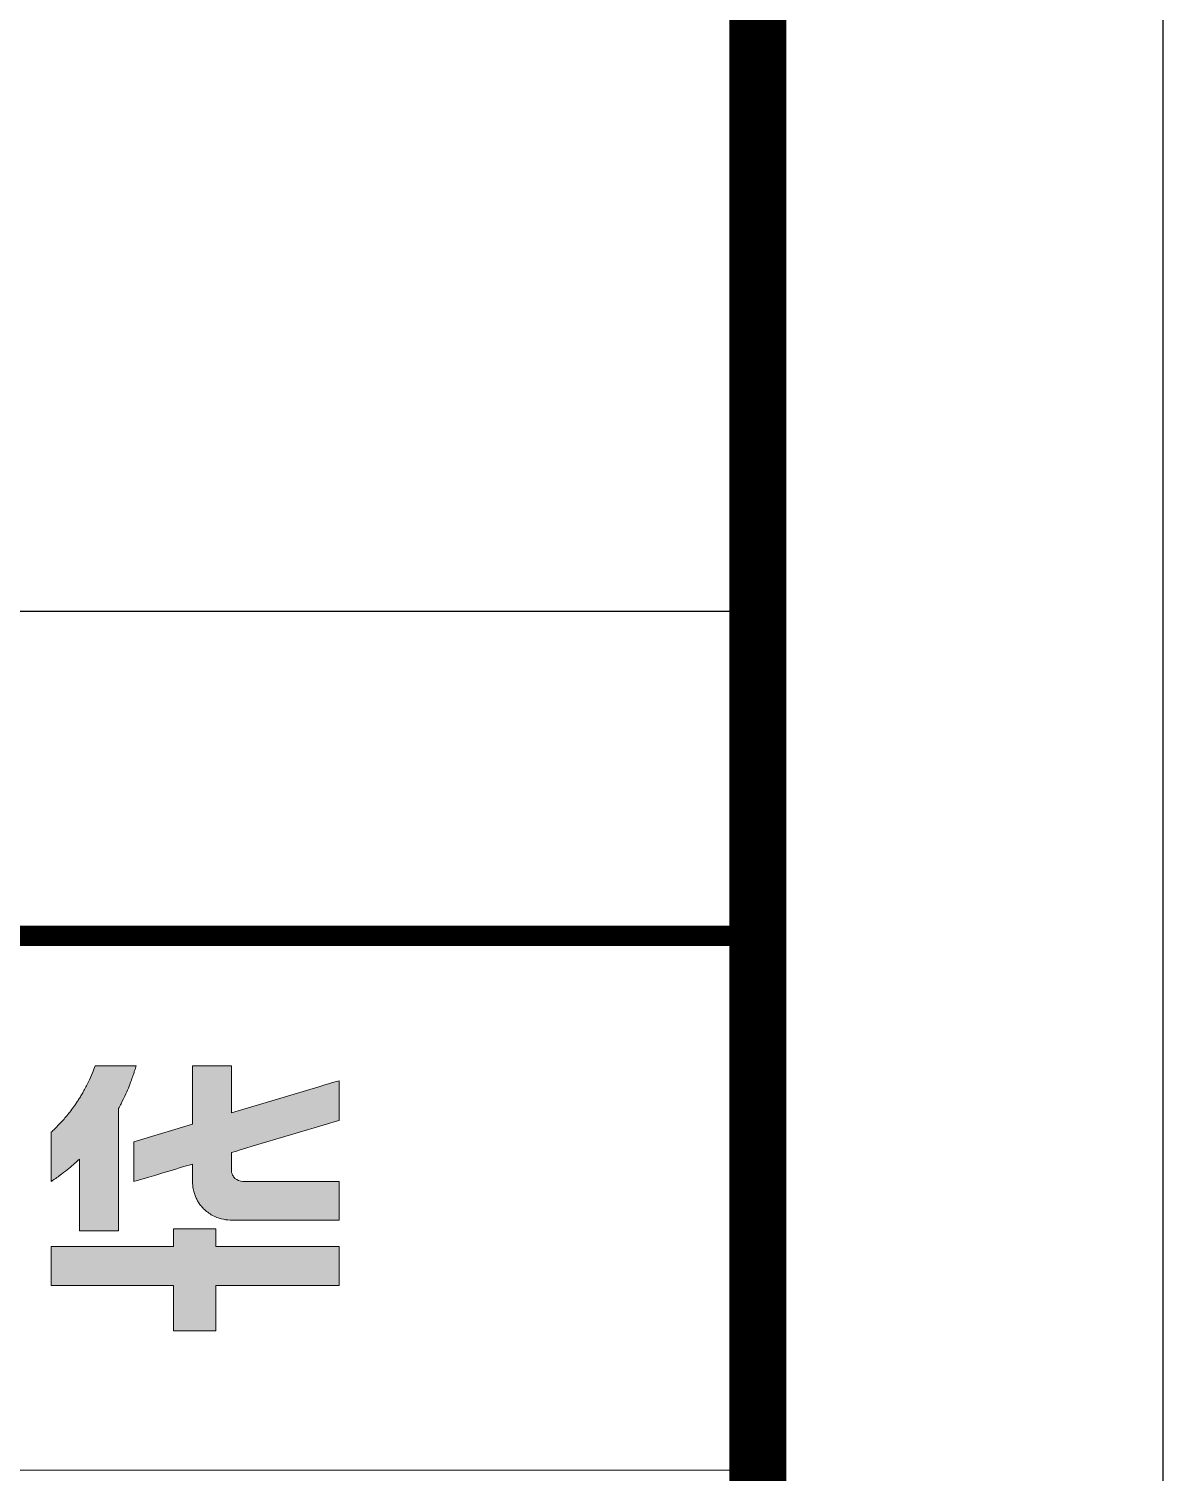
# Model space of a CAD drawing. Header units: millimetres. Extents: x -714894 to -19295, y 3400 to 234118.
# Drawn here: x -203546 to -200747, y 110875 to 114435 of the extents above; entities that cross this region are included whole.
import ezdxf

# ---------------------------------------------------------------- set-up
doc = ezdxf.new("R2010")
doc.units = ezdxf.units.MM
doc.header["$LTSCALE"] = 500
for name, color, linetype in [('_U+56FE_U+5C42 1', 7, 'Continuous'), ('C-SHET-LOGO', 7, 'Continuous'), ('C-SHET-SHET', 144, 'Continuous')]:
    doc.layers.add(name, color=color, linetype=linetype)

# ---------------------------------------------------------------- blocks, each defined once
blk = doc.blocks.new('block 9-1')
at = {"layer": '_U+56FE_U+5C42 1'}
h = blk.add_hatch(color=255, dxfattribs=at)
h.dxf.hatch_style = 2
edge = h.paths.add_edge_path()
edge.add_spline(control_points=[(2340.03, -2680.44), (2340.03, -2680.44), (2338.38, -2680.44), (2338.38, -2680.44), (2338.38, -2680.44), (2335, -2680.44), (2335, -2680.44), (2335, -2680.44), (2330.87, -2680.44), (2330.87, -2680.44), (2330.87, -2680.44), (2326.75, -2680.44), (2326.75, -2680.44), (2326.75, -2680.44), (2323.62, -2680.44), (2323.62, -2680.44), (2323.62, -2680.44), (2321.76, -2680.44), (2321.76, -2680.44), (2321.38, -2681.53), (2320.96, -2682.6), (2320.53, -2683.67), (2319.96, -2685.04), (2319.36, -2686.4), (2318.72, -2687.73), (2317.99, -2689.22), (2317.23, -2690.69), (2316.41, -2692.13), (2316.06, -2692.74), (2315.7, -2693.35), (2315.34, -2693.95), (2315.01, -2694.49), (2314.68, -2695.03), (2314.33, -2695.56), (2313.99, -2696.1), (2313.64, -2696.62), (2313.29, -2697.15), (2312.93, -2697.68), (2312.56, -2698.21), (2312.18, -2698.74), (2311.89, -2699.15), (2311.59, -2699.56), (2311.28, -2699.96), (2310.68, -2700.77), (2310.06, -2701.56), (2309.43, -2702.34), (2308.89, -2703), (2308.35, -2703.65), (2307.79, -2704.29), (2307.05, -2705.13), (2306.29, -2705.97), (2305.52, -2706.78), (2304.91, -2707.42), (2304.29, -2708.05), (2303.66, -2708.66), (2303.11, -2709.2), (2302.56, -2709.72), (2301.99, -2710.24), (2301.99, -2710.24), (2301.99, -2727.13), (2301.99, -2727.13), (2301.99, -2727.13), (2301.99, -2729.75), (2301.99, -2729.75), (2301.99, -2729.75), (2301.99, -2732.23), (2301.99, -2732.23), (2302.2, -2732.09), (2302.41, -2731.95), (2302.62, -2731.82), (2303.26, -2731.38), (2303.9, -2730.95), (2304.54, -2730.5), (2305.3, -2729.96), (2306.05, -2729.41), (2306.79, -2728.85), (2307.87, -2728.04), (2308.94, -2727.2), (2309.98, -2726.35), (2310.85, -2725.63), (2311.7, -2724.9), (2312.54, -2724.16), (2313.26, -2723.52), (2313.97, -2722.87), (2314.67, -2722.2), (2314.67, -2722.2), (2314.67, -2724.5), (2314.67, -2724.5), (2314.67, -2724.5), (2314.67, -2726.5), (2314.67, -2726.5), (2314.67, -2726.5), (2314.67, -2754.29), (2314.67, -2754.29), (2314.67, -2754.29), (2332.17, -2754.29), (2332.17, -2754.29), (2332.17, -2754.29), (2332.17, -2699.62), (2332.17, -2699.62), (2332.56, -2698.91), (2332.94, -2698.19), (2333.31, -2697.47), (2334.06, -2696.01), (2334.78, -2694.53), (2335.45, -2693.03), (2335.96, -2691.9), (2336.44, -2690.76), (2336.91, -2689.61), (2337.27, -2688.7), (2337.62, -2687.79), (2337.96, -2686.86), (2338.26, -2686.03), (2338.55, -2685.2), (2338.83, -2684.36), (2339.01, -2683.81), (2339.19, -2683.26), (2339.36, -2682.71), (2339.59, -2681.96), (2339.82, -2681.2), (2340.03, -2680.44)], knot_values=[0, 0, 0, 0, 1, 1, 1, 2, 2, 2, 3, 3, 3, 4, 4, 4, 5, 5, 5, 6, 6, 6, 7, 7, 7, 8, 8, 8, 9, 9, 9, 10, 10, 10, 11, 11, 11, 12, 12, 12, 13, 13, 13, 14, 14, 14, 15, 15, 15, 16, 16, 16, 17, 17, 17, 18, 18, 18, 19, 19, 19, 20, 20, 20, 21, 21, 21, 22, 22, 22, 23, 23, 23, 24, 24, 24, 25, 25, 25, 26, 26, 26, 27, 27, 27, 28, 28, 28, 29, 29, 29, 30, 30, 30, 31, 31, 31, 32, 32, 32, 33, 33, 33, 34, 34, 34, 35, 35, 35, 36, 36, 36, 37, 37, 37, 38, 38, 38, 39, 39, 39, 40, 40, 40, 40], degree=3, periodic=0)
h = blk.add_hatch(color=255, dxfattribs=at)
h.dxf.hatch_style = 2
edge = h.paths.add_edge_path()
edge.add_spline(control_points=[(2430.76, -2704.96), (2430.76, -2704.96), (2430.76, -2702.75), (2430.76, -2702.75), (2430.76, -2702.75), (2430.76, -2699.88), (2430.76, -2699.88), (2430.76, -2699.88), (2430.76, -2692.5), (2430.76, -2692.5), (2430.76, -2692.5), (2430.76, -2689.5), (2430.76, -2689.5), (2430.76, -2689.5), (2430.76, -2688.63), (2430.76, -2688.63), (2430.76, -2688.63), (2430.76, -2687.18), (2430.76, -2687.18), (2430.76, -2687.18), (2427.92, -2688.02), (2427.92, -2688.02), (2427.92, -2688.02), (2426.57, -2688.43), (2426.57, -2688.43), (2426.57, -2688.43), (2424.03, -2689.18), (2424.03, -2689.18), (2424.03, -2689.18), (2421.79, -2689.85), (2421.79, -2689.85), (2421.79, -2689.85), (2382.62, -2701.5), (2382.62, -2701.5), (2382.62, -2701.5), (2382.62, -2699.15), (2382.62, -2699.15), (2382.62, -2699.15), (2382.62, -2680.44), (2382.62, -2680.44), (2382.62, -2680.44), (2365.26, -2680.44), (2365.26, -2680.44), (2365.26, -2680.44), (2365.26, -2703.75), (2365.26, -2703.75), (2365.26, -2703.75), (2365.26, -2706.67), (2365.26, -2706.67), (2365.26, -2706.67), (2339.05, -2714.46), (2339.05, -2714.46), (2339.05, -2714.46), (2339.05, -2732.25), (2339.05, -2732.25), (2339.05, -2732.25), (2345.65, -2730.28), (2345.65, -2730.28), (2345.65, -2730.28), (2348.79, -2729.35), (2348.79, -2729.35), (2348.79, -2729.35), (2352.01, -2728.39), (2352.01, -2728.39), (2352.01, -2728.39), (2354.62, -2727.61), (2354.62, -2727.61), (2354.62, -2727.61), (2357.32, -2726.81), (2357.32, -2726.81), (2357.32, -2726.81), (2359.93, -2726.03), (2359.93, -2726.03), (2359.93, -2726.03), (2362.48, -2725.27), (2362.48, -2725.27), (2362.48, -2725.27), (2363.72, -2724.91), (2363.72, -2724.91), (2363.72, -2724.91), (2365.26, -2724.45), (2365.26, -2724.45), (2365.26, -2724.45), (2365.26, -2726.13), (2365.26, -2726.13), (2365.26, -2726.13), (2365.26, -2727.25), (2365.26, -2727.25), (2365.26, -2727.25), (2365.26, -2729.13), (2365.26, -2729.13), (2365.26, -2729.13), (2365.26, -2731.13), (2365.26, -2731.13), (2365.26, -2731.13), (2365.26, -2732.37), (2365.26, -2732.37), (2365.26, -2732.37), (2365.26, -2732.37), (2365.27, -2732.37), (2365.27, -2732.38), (2365.27, -2732.39), (2365.27, -2732.39), (2365.27, -2732.99), (2365.3, -2733.59), (2365.36, -2734.17), (2365.45, -2735.06), (2365.61, -2735.92), (2365.83, -2736.76), (2365.98, -2737.33), (2366.16, -2737.89), (2366.37, -2738.44), (2366.6, -2739.04), (2366.86, -2739.62), (2367.15, -2740.19), (2367.4, -2740.68), (2367.68, -2741.16), (2367.98, -2741.63), (2368.35, -2742.21), (2368.77, -2742.77), (2369.21, -2743.3), (2369.62, -2743.8), (2370.07, -2744.28), (2370.54, -2744.73), (2371.18, -2745.34), (2371.87, -2745.9), (2372.6, -2746.41), (2372.93, -2746.64), (2373.27, -2746.86), (2373.61, -2747.07), (2374.44, -2747.56), (2375.3, -2747.98), (2376.2, -2748.33), (2376.81, -2748.56), (2377.44, -2748.76), (2378.08, -2748.93), (2379.38, -2749.26), (2380.74, -2749.44), (2382.15, -2749.46), (2382.15, -2749.46), (2382.15, -2749.47), (2382.15, -2749.47), (2382.15, -2749.47), (2384.38, -2749.47), (2384.38, -2749.47), (2384.38, -2749.47), (2387.38, -2749.47), (2387.38, -2749.47), (2387.38, -2749.47), (2391, -2749.47), (2391, -2749.47), (2391, -2749.47), (2394.87, -2749.47), (2394.87, -2749.47), (2394.87, -2749.47), (2398.12, -2749.47), (2398.12, -2749.47), (2398.12, -2749.47), (2401.62, -2749.47), (2401.62, -2749.47), (2401.62, -2749.47), (2405.25, -2749.47), (2405.25, -2749.47), (2405.25, -2749.47), (2408.13, -2749.47), (2408.13, -2749.47), (2408.13, -2749.47), (2410.38, -2749.47), (2410.38, -2749.47), (2410.38, -2749.47), (2412.88, -2749.47), (2412.88, -2749.47), (2412.88, -2749.47), (2415.87, -2749.47), (2415.87, -2749.47), (2415.87, -2749.47), (2420, -2749.47), (2420, -2749.47), (2420, -2749.47), (2423.37, -2749.47), (2423.37, -2749.47), (2423.37, -2749.47), (2427.37, -2749.47), (2427.37, -2749.47), (2427.37, -2749.47), (2428.75, -2749.47), (2428.75, -2749.47), (2428.75, -2749.47), (2430.76, -2749.47), (2430.76, -2749.47), (2430.76, -2749.47), (2430.76, -2747.07), (2430.76, -2747.07), (2430.76, -2747.07), (2430.76, -2744.13), (2430.76, -2744.13), (2430.76, -2744.13), (2430.76, -2742.38), (2430.76, -2742.38), (2430.76, -2742.38), (2430.76, -2740.25), (2430.76, -2740.25), (2430.76, -2740.25), (2430.76, -2738), (2430.76, -2738), (2430.76, -2738), (2430.76, -2736.13), (2430.76, -2736.13), (2430.76, -2736.13), (2430.76, -2734.5), (2430.76, -2734.5), (2430.76, -2734.5), (2430.76, -2732.75), (2430.76, -2732.75), (2430.76, -2732.75), (2430.76, -2732.25), (2430.76, -2732.25), (2430.76, -2732.25), (2427.25, -2732.25), (2427.25, -2732.25), (2427.25, -2732.25), (2424.25, -2732.25), (2424.25, -2732.25), (2424.25, -2732.25), (2419.75, -2732.25), (2419.75, -2732.25), (2419.75, -2732.25), (2417.5, -2732.25), (2417.5, -2732.25), (2417.5, -2732.25), (2413.75, -2732.25), (2413.75, -2732.25), (2413.75, -2732.25), (2411.88, -2732.25), (2411.88, -2732.25), (2411.88, -2732.25), (2408.62, -2732.25), (2408.62, -2732.25), (2408.62, -2732.25), (2405.25, -2732.25), (2405.25, -2732.25), (2405.25, -2732.25), (2402.87, -2732.25), (2402.87, -2732.25), (2402.87, -2732.25), (2398.38, -2732.25), (2398.38, -2732.25), (2398.38, -2732.25), (2395.5, -2732.25), (2395.5, -2732.25), (2395.5, -2732.25), (2387.78, -2732.25), (2387.78, -2732.25), (2386.42, -2732.23), (2385.18, -2731.69), (2384.25, -2730.82), (2383.82, -2730.4), (2383.45, -2729.91), (2383.17, -2729.37), (2382.98, -2728.99), (2382.84, -2728.58), (2382.74, -2728.15), (2382.67, -2727.82), (2382.63, -2727.48), (2382.62, -2727.13), (2382.62, -2727.13), (2382.62, -2725.5), (2382.62, -2725.5), (2382.62, -2725.5), (2382.62, -2723.25), (2382.62, -2723.25), (2382.62, -2723.25), (2382.62, -2721.38), (2382.62, -2721.38), (2382.62, -2721.38), (2382.62, -2720.13), (2382.62, -2720.13), (2382.62, -2720.13), (2382.62, -2719.28), (2382.62, -2719.28), (2382.62, -2719.28), (2384.91, -2718.6), (2384.91, -2718.6), (2384.91, -2718.6), (2386.16, -2718.23), (2386.16, -2718.23), (2386.16, -2718.23), (2389.06, -2717.37), (2389.06, -2717.37), (2389.06, -2717.37), (2391.99, -2716.5), (2391.99, -2716.5), (2391.99, -2716.5), (2426.24, -2706.31), (2426.24, -2706.31), (2426.24, -2706.31), (2429.04, -2705.47), (2429.04, -2705.47), (2429.04, -2705.47), (2430.76, -2704.96), (2430.76, -2704.96)], knot_values=[0, 0, 0, 0, 1, 1, 1, 2, 2, 2, 3, 3, 3, 4, 4, 4, 5, 5, 5, 6, 6, 6, 7, 7, 7, 8, 8, 8, 9, 9, 9, 10, 10, 10, 11, 11, 11, 12, 12, 12, 13, 13, 13, 14, 14, 14, 15, 15, 15, 16, 16, 16, 17, 17, 17, 18, 18, 18, 19, 19, 19, 20, 20, 20, 21, 21, 21, 22, 22, 22, 23, 23, 23, 24, 24, 24, 25, 25, 25, 26, 26, 26, 27, 27, 27, 28, 28, 28, 29, 29, 29, 30, 30, 30, 31, 31, 31, 32, 32, 32, 33, 33, 33, 34, 34, 34, 35, 35, 35, 36, 36, 36, 37, 37, 37, 38, 38, 38, 39, 39, 39, 40, 40, 40, 41, 41, 41, 42, 42, 42, 43, 43, 43, 44, 44, 44, 45, 45, 45, 46, 46, 46, 47, 47, 47, 48, 48, 48, 49, 49, 49, 50, 50, 50, 51, 51, 51, 52, 52, 52, 53, 53, 53, 54, 54, 54, 55, 55, 55, 56, 56, 56, 57, 57, 57, 58, 58, 58, 59, 59, 59, 60, 60, 60, 61, 61, 61, 62, 62, 62, 63, 63, 63, 64, 64, 64, 65, 65, 65, 66, 66, 66, 67, 67, 67, 68, 68, 68, 69, 69, 69, 70, 70, 70, 71, 71, 71, 72, 72, 72, 73, 73, 73, 74, 74, 74, 75, 75, 75, 76, 76, 76, 77, 77, 77, 78, 78, 78, 79, 79, 79, 80, 80, 80, 81, 81, 81, 82, 82, 82, 83, 83, 83, 84, 84, 84, 85, 85, 85, 86, 86, 86, 87, 87, 87, 88, 88, 88, 89, 89, 89, 90, 90, 90, 91, 91, 91, 92, 92, 92, 93, 93, 93, 94, 94, 94, 95, 95, 95, 96, 96, 96, 97, 97, 97, 98, 98, 98, 99, 99, 99, 100, 100, 100, 100], degree=3, periodic=0)
h = blk.add_hatch(color=255, dxfattribs=at)
h.dxf.hatch_style = 2
h.paths.add_polyline_path([(2356.81, -2799.05), (2356.81, -2778.76), (2301.99, -2778.76), (2301.99, -2761.34), (2356.81, -2761.34), (2356.81, -2753.36), (2375.75, -2753.36), (2375.75, -2761.34), (2430.76, -2761.34), (2430.76, -2778.76), (2375.75, -2778.76), (2375.75, -2799.05)])
at = {"layer": '_U+56FE_U+5C42 1', "color": 255, "lineweight": 0}
blk.add_lwpolyline([(2356.81, -2799.05), (2356.81, -2778.76), (2301.99, -2778.76), (2301.99, -2761.34), (2356.81, -2761.34), (2356.81, -2753.36), (2375.75, -2753.36), (2375.75, -2761.34), (2430.76, -2761.34), (2430.76, -2778.76), (2375.75, -2778.76), (2375.75, -2799.05), (2356.81, -2799.05)], dxfattribs=at)
for points, knots in [([(2340.03, -2680.44), (2340.03, -2680.44), (2338.38, -2680.44), (2338.38, -2680.44), (2338.38, -2680.44), (2335, -2680.44), (2335, -2680.44), (2335, -2680.44), (2330.87, -2680.44), (2330.87, -2680.44), (2330.87, -2680.44), (2326.75, -2680.44), (2326.75, -2680.44), (2326.75, -2680.44), (2323.62, -2680.44), (2323.62, -2680.44), (2323.62, -2680.44), (2321.76, -2680.44), (2321.76, -2680.44), (2321.38, -2681.53), (2320.96, -2682.6), (2320.53, -2683.67), (2319.96, -2685.04), (2319.36, -2686.4), (2318.72, -2687.73), (2317.99, -2689.22), (2317.23, -2690.69), (2316.41, -2692.13), (2316.06, -2692.74), (2315.7, -2693.35), (2315.34, -2693.95), (2315.01, -2694.49), (2314.68, -2695.03), (2314.33, -2695.56), (2313.99, -2696.1), (2313.64, -2696.62), (2313.29, -2697.15), (2312.93, -2697.68), (2312.56, -2698.21), (2312.18, -2698.74), (2311.89, -2699.15), (2311.59, -2699.56), (2311.28, -2699.96), (2310.68, -2700.77), (2310.06, -2701.56), (2309.43, -2702.34), (2308.89, -2703), (2308.35, -2703.65), (2307.79, -2704.29), (2307.05, -2705.13), (2306.29, -2705.97), (2305.52, -2706.78), (2304.91, -2707.42), (2304.29, -2708.05), (2303.66, -2708.66), (2303.11, -2709.2), (2302.56, -2709.72), (2301.99, -2710.24), (2301.99, -2710.24), (2301.99, -2727.13), (2301.99, -2727.13), (2301.99, -2727.13), (2301.99, -2729.75), (2301.99, -2729.75), (2301.99, -2729.75), (2301.99, -2732.23), (2301.99, -2732.23), (2302.2, -2732.09), (2302.41, -2731.95), (2302.62, -2731.82), (2303.26, -2731.38), (2303.9, -2730.95), (2304.54, -2730.5), (2305.3, -2729.96), (2306.05, -2729.41), (2306.79, -2728.85), (2307.87, -2728.04), (2308.94, -2727.2), (2309.98, -2726.35), (2310.85, -2725.63), (2311.7, -2724.9), (2312.54, -2724.16), (2313.26, -2723.52), (2313.97, -2722.87), (2314.67, -2722.2), (2314.67, -2722.2), (2314.67, -2724.5), (2314.67, -2724.5), (2314.67, -2724.5), (2314.67, -2726.5), (2314.67, -2726.5), (2314.67, -2726.5), (2314.67, -2754.29), (2314.67, -2754.29), (2314.67, -2754.29), (2332.17, -2754.29), (2332.17, -2754.29), (2332.17, -2754.29), (2332.17, -2699.62), (2332.17, -2699.62), (2332.56, -2698.91), (2332.94, -2698.19), (2333.31, -2697.47), (2334.06, -2696.01), (2334.78, -2694.53), (2335.45, -2693.03), (2335.96, -2691.9), (2336.44, -2690.76), (2336.91, -2689.61), (2337.27, -2688.7), (2337.62, -2687.79), (2337.96, -2686.86), (2338.26, -2686.03), (2338.55, -2685.2), (2338.83, -2684.36), (2339.01, -2683.81), (2339.19, -2683.26), (2339.36, -2682.71), (2339.59, -2681.96), (2339.82, -2681.2), (2340.03, -2680.44)], [0, 0, 0, 0, 1, 1, 1, 2, 2, 2, 3, 3, 3, 4, 4, 4, 5, 5, 5, 6, 6, 6, 7, 7, 7, 8, 8, 8, 9, 9, 9, 10, 10, 10, 11, 11, 11, 12, 12, 12, 13, 13, 13, 14, 14, 14, 15, 15, 15, 16, 16, 16, 17, 17, 17, 18, 18, 18, 19, 19, 19, 20, 20, 20, 21, 21, 21, 22, 22, 22, 23, 23, 23, 24, 24, 24, 25, 25, 25, 26, 26, 26, 27, 27, 27, 28, 28, 28, 29, 29, 29, 30, 30, 30, 31, 31, 31, 32, 32, 32, 33, 33, 33, 34, 34, 34, 35, 35, 35, 36, 36, 36, 37, 37, 37, 38, 38, 38, 39, 39, 39, 40, 40, 40, 40]), ([(2430.76, -2704.96), (2430.76, -2704.96), (2430.76, -2702.75), (2430.76, -2702.75), (2430.76, -2702.75), (2430.76, -2699.88), (2430.76, -2699.88), (2430.76, -2699.88), (2430.76, -2692.5), (2430.76, -2692.5), (2430.76, -2692.5), (2430.76, -2689.5), (2430.76, -2689.5), (2430.76, -2689.5), (2430.76, -2688.63), (2430.76, -2688.63), (2430.76, -2688.63), (2430.76, -2687.18), (2430.76, -2687.18), (2430.76, -2687.18), (2427.92, -2688.02), (2427.92, -2688.02), (2427.92, -2688.02), (2426.57, -2688.43), (2426.57, -2688.43), (2426.57, -2688.43), (2424.03, -2689.18), (2424.03, -2689.18), (2424.03, -2689.18), (2421.79, -2689.85), (2421.79, -2689.85), (2421.79, -2689.85), (2382.62, -2701.5), (2382.62, -2701.5), (2382.62, -2701.5), (2382.62, -2699.15), (2382.62, -2699.15), (2382.62, -2699.15), (2382.62, -2680.44), (2382.62, -2680.44), (2382.62, -2680.44), (2365.26, -2680.44), (2365.26, -2680.44), (2365.26, -2680.44), (2365.26, -2703.75), (2365.26, -2703.75), (2365.26, -2703.75), (2365.26, -2706.67), (2365.26, -2706.67), (2365.26, -2706.67), (2339.05, -2714.46), (2339.05, -2714.46), (2339.05, -2714.46), (2339.05, -2732.25), (2339.05, -2732.25), (2339.05, -2732.25), (2345.65, -2730.28), (2345.65, -2730.28), (2345.65, -2730.28), (2348.79, -2729.35), (2348.79, -2729.35), (2348.79, -2729.35), (2352.01, -2728.39), (2352.01, -2728.39), (2352.01, -2728.39), (2354.62, -2727.61), (2354.62, -2727.61), (2354.62, -2727.61), (2357.32, -2726.81), (2357.32, -2726.81), (2357.32, -2726.81), (2359.93, -2726.03), (2359.93, -2726.03), (2359.93, -2726.03), (2362.48, -2725.27), (2362.48, -2725.27), (2362.48, -2725.27), (2363.72, -2724.91), (2363.72, -2724.91), (2363.72, -2724.91), (2365.26, -2724.45), (2365.26, -2724.45), (2365.26, -2724.45), (2365.26, -2726.13), (2365.26, -2726.13), (2365.26, -2726.13), (2365.26, -2727.25), (2365.26, -2727.25), (2365.26, -2727.25), (2365.26, -2729.13), (2365.26, -2729.13), (2365.26, -2729.13), (2365.26, -2731.13), (2365.26, -2731.13), (2365.26, -2731.13), (2365.26, -2732.37), (2365.26, -2732.37), (2365.26, -2732.37), (2365.26, -2732.37), (2365.27, -2732.37), (2365.27, -2732.38), (2365.27, -2732.39), (2365.27, -2732.39), (2365.27, -2732.99), (2365.3, -2733.59), (2365.36, -2734.17), (2365.45, -2735.06), (2365.61, -2735.92), (2365.83, -2736.76), (2365.98, -2737.33), (2366.16, -2737.89), (2366.37, -2738.44), (2366.6, -2739.04), (2366.86, -2739.62), (2367.15, -2740.19), (2367.4, -2740.68), (2367.68, -2741.16), (2367.98, -2741.63), (2368.35, -2742.21), (2368.77, -2742.77), (2369.21, -2743.3), (2369.62, -2743.8), (2370.07, -2744.28), (2370.54, -2744.73), (2371.18, -2745.34), (2371.87, -2745.9), (2372.6, -2746.41), (2372.93, -2746.64), (2373.27, -2746.86), (2373.61, -2747.07), (2374.44, -2747.56), (2375.3, -2747.98), (2376.2, -2748.33), (2376.81, -2748.56), (2377.44, -2748.76), (2378.08, -2748.93), (2379.38, -2749.26), (2380.74, -2749.44), (2382.15, -2749.46), (2382.15, -2749.46), (2382.15, -2749.47), (2382.15, -2749.47), (2382.15, -2749.47), (2384.38, -2749.47), (2384.38, -2749.47), (2384.38, -2749.47), (2387.38, -2749.47), (2387.38, -2749.47), (2387.38, -2749.47), (2391, -2749.47), (2391, -2749.47), (2391, -2749.47), (2394.87, -2749.47), (2394.87, -2749.47), (2394.87, -2749.47), (2398.12, -2749.47), (2398.12, -2749.47), (2398.12, -2749.47), (2401.62, -2749.47), (2401.62, -2749.47), (2401.62, -2749.47), (2405.25, -2749.47), (2405.25, -2749.47), (2405.25, -2749.47), (2408.13, -2749.47), (2408.13, -2749.47), (2408.13, -2749.47), (2410.38, -2749.47), (2410.38, -2749.47), (2410.38, -2749.47), (2412.88, -2749.47), (2412.88, -2749.47), (2412.88, -2749.47), (2415.87, -2749.47), (2415.87, -2749.47), (2415.87, -2749.47), (2420, -2749.47), (2420, -2749.47), (2420, -2749.47), (2423.37, -2749.47), (2423.37, -2749.47), (2423.37, -2749.47), (2427.37, -2749.47), (2427.37, -2749.47), (2427.37, -2749.47), (2428.75, -2749.47), (2428.75, -2749.47), (2428.75, -2749.47), (2430.76, -2749.47), (2430.76, -2749.47), (2430.76, -2749.47), (2430.76, -2747.07), (2430.76, -2747.07), (2430.76, -2747.07), (2430.76, -2744.13), (2430.76, -2744.13), (2430.76, -2744.13), (2430.76, -2742.38), (2430.76, -2742.38), (2430.76, -2742.38), (2430.76, -2740.25), (2430.76, -2740.25), (2430.76, -2740.25), (2430.76, -2738), (2430.76, -2738), (2430.76, -2738), (2430.76, -2736.13), (2430.76, -2736.13), (2430.76, -2736.13), (2430.76, -2734.5), (2430.76, -2734.5), (2430.76, -2734.5), (2430.76, -2732.75), (2430.76, -2732.75), (2430.76, -2732.75), (2430.76, -2732.25), (2430.76, -2732.25), (2430.76, -2732.25), (2427.25, -2732.25), (2427.25, -2732.25), (2427.25, -2732.25), (2424.25, -2732.25), (2424.25, -2732.25), (2424.25, -2732.25), (2419.75, -2732.25), (2419.75, -2732.25), (2419.75, -2732.25), (2417.5, -2732.25), (2417.5, -2732.25), (2417.5, -2732.25), (2413.75, -2732.25), (2413.75, -2732.25), (2413.75, -2732.25), (2411.88, -2732.25), (2411.88, -2732.25), (2411.88, -2732.25), (2408.62, -2732.25), (2408.62, -2732.25), (2408.62, -2732.25), (2405.25, -2732.25), (2405.25, -2732.25), (2405.25, -2732.25), (2402.87, -2732.25), (2402.87, -2732.25), (2402.87, -2732.25), (2398.38, -2732.25), (2398.38, -2732.25), (2398.38, -2732.25), (2395.5, -2732.25), (2395.5, -2732.25), (2395.5, -2732.25), (2387.78, -2732.25), (2387.78, -2732.25), (2386.42, -2732.23), (2385.18, -2731.69), (2384.25, -2730.82), (2383.82, -2730.4), (2383.45, -2729.91), (2383.17, -2729.37), (2382.98, -2728.99), (2382.84, -2728.58), (2382.74, -2728.15), (2382.67, -2727.82), (2382.63, -2727.48), (2382.62, -2727.13), (2382.62, -2727.13), (2382.62, -2725.5), (2382.62, -2725.5), (2382.62, -2725.5), (2382.62, -2723.25), (2382.62, -2723.25), (2382.62, -2723.25), (2382.62, -2721.38), (2382.62, -2721.38), (2382.62, -2721.38), (2382.62, -2720.13), (2382.62, -2720.13), (2382.62, -2720.13), (2382.62, -2719.28), (2382.62, -2719.28), (2382.62, -2719.28), (2384.91, -2718.6), (2384.91, -2718.6), (2384.91, -2718.6), (2386.16, -2718.23), (2386.16, -2718.23), (2386.16, -2718.23), (2389.06, -2717.37), (2389.06, -2717.37), (2389.06, -2717.37), (2391.99, -2716.5), (2391.99, -2716.5), (2391.99, -2716.5), (2426.24, -2706.31), (2426.24, -2706.31), (2426.24, -2706.31), (2429.04, -2705.47), (2429.04, -2705.47), (2429.04, -2705.47), (2430.76, -2704.96), (2430.76, -2704.96)], [0, 0, 0, 0, 1, 1, 1, 2, 2, 2, 3, 3, 3, 4, 4, 4, 5, 5, 5, 6, 6, 6, 7, 7, 7, 8, 8, 8, 9, 9, 9, 10, 10, 10, 11, 11, 11, 12, 12, 12, 13, 13, 13, 14, 14, 14, 15, 15, 15, 16, 16, 16, 17, 17, 17, 18, 18, 18, 19, 19, 19, 20, 20, 20, 21, 21, 21, 22, 22, 22, 23, 23, 23, 24, 24, 24, 25, 25, 25, 26, 26, 26, 27, 27, 27, 28, 28, 28, 29, 29, 29, 30, 30, 30, 31, 31, 31, 32, 32, 32, 33, 33, 33, 34, 34, 34, 35, 35, 35, 36, 36, 36, 37, 37, 37, 38, 38, 38, 39, 39, 39, 40, 40, 40, 41, 41, 41, 42, 42, 42, 43, 43, 43, 44, 44, 44, 45, 45, 45, 46, 46, 46, 47, 47, 47, 48, 48, 48, 49, 49, 49, 50, 50, 50, 51, 51, 51, 52, 52, 52, 53, 53, 53, 54, 54, 54, 55, 55, 55, 56, 56, 56, 57, 57, 57, 58, 58, 58, 59, 59, 59, 60, 60, 60, 61, 61, 61, 62, 62, 62, 63, 63, 63, 64, 64, 64, 65, 65, 65, 66, 66, 66, 67, 67, 67, 68, 68, 68, 69, 69, 69, 70, 70, 70, 71, 71, 71, 72, 72, 72, 73, 73, 73, 74, 74, 74, 75, 75, 75, 76, 76, 76, 77, 77, 77, 78, 78, 78, 79, 79, 79, 80, 80, 80, 81, 81, 81, 82, 82, 82, 83, 83, 83, 84, 84, 84, 85, 85, 85, 86, 86, 86, 87, 87, 87, 88, 88, 88, 89, 89, 89, 90, 90, 90, 91, 91, 91, 92, 92, 92, 93, 93, 93, 94, 94, 94, 95, 95, 95, 96, 96, 96, 97, 97, 97, 98, 98, 98, 99, 99, 99, 100, 100, 100, 100])]:
    blk.add_open_spline(points, degree=3, knots=knots, dxfattribs=at)
blk = doc.blocks.new('block 8-1')
at = {"layer": '_U+56FE_U+5C42 1', "color": 250}
blk.add_blockref('block 9-1', (0, 0), dxfattribs=at)
blk = doc.blocks.new('block 7')
at = {"layer": '_U+56FE_U+5C42 1'}
blk.add_blockref('block 8-1', (0, 0), dxfattribs=at)
blk = doc.blocks.new('LOGO2020')
blk.add_line((79.933, 44), (79.933, 30.833))
at = {"const_width": 0.5}
blk.add_lwpolyline([(80, 0), (0, 0), (0, 44), (80, 44)], close=True, dxfattribs=at)
at = {"lineweight": 9}
for points in [[(79.933, 0), (0, 0), (0, 44), (79.933, 44), (79.933, 0)], [(0, 30.833), (79.933, 30.833)]]:
    blk.add_lwpolyline(points, dxfattribs=at)
at = {"xscale": 0.055125, "yscale": 0.055125, "zscale": 0.055125}
blk.add_blockref('block 7', (-64.387, 188.56), dxfattribs=at)
blk = doc.blocks.new('SH_THAPE_A0L')
for points in [[(0, 0), (1189, 0), (1189, 841), (0, 841)], [(1099, 301), (1099, 293), (1179, 293), (1179, 301)]]:
    blk.add_lwpolyline(points, close=True)
at = {"const_width": 1.4}
blk.add_lwpolyline([(25, 831), (25, 10), (1179, 10), (1179, 831)], close=True, dxfattribs=at)
at = {"layer": 'C-SHET-LOGO', "xscale": 1.000832973929552, "yscale": 1.000832973929552, "zscale": 1.000832973929552}
blk.add_blockref('LOGO2020', (1099, 248.963), dxfattribs=at)

msp = doc.modelspace()

# ---------------------------------------------------------------- block references
at = {"layer": 'C-SHET-SHET', "xscale": 100, "yscale": 100, "zscale": 100}
msp.add_blockref('SH_THAPE_A0L', (-319647.48, 82897.79), dxfattribs=at)

doc.saveas('drawing.dxf')
